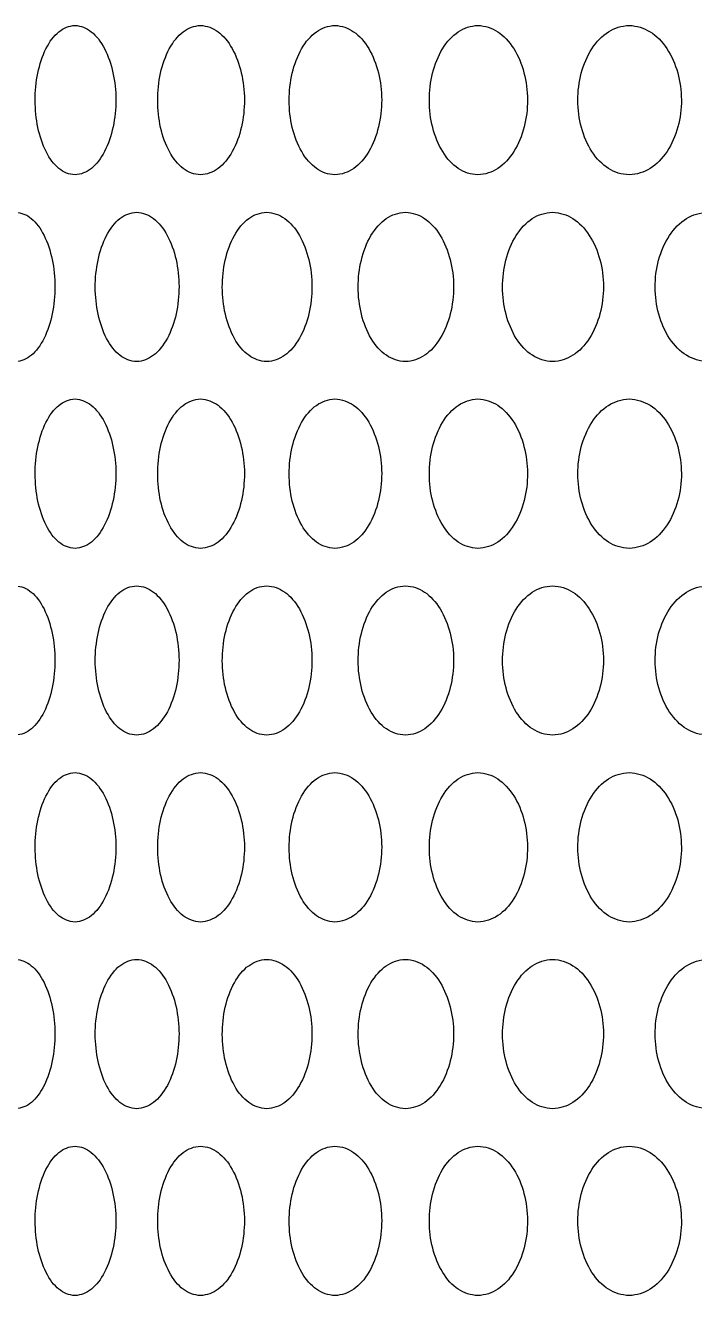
# Model space of a CAD drawing. Header units: millimetres. Extents: x 750 to 8479, y 2174 to 4333.
# Drawn here: x 1063.8 to 1099.6, y 2675.1 to 2743.1 of the extents above; entities that cross this region are included whole.
import ezdxf

# ---------------------------------------------------------------- set-up
doc = ezdxf.new("R2010")
doc.units = ezdxf.units.MM
doc.header["$LTSCALE"] = 153.67
doc.layers.add('02___PRT_ALL_AXES', color=7, linetype='CONTINUOUS')

msp = doc.modelspace()

# ---------------------------------------------------------------- linework, layer by layer
at = {"layer": '02___PRT_ALL_AXES', "color": 0, "linetype": 'Continuous'}
for points in [[(1066.48314, 2735.06591), (1066.16392, 2735.08775), (1065.5965, 2735.29974), (1064.88979, 2736.24269), (1064.44833, 2737.58256), (1064.3035, 2739.04925), (1064.44249, 2740.52312), (1064.88299, 2741.87762), (1065.5933, 2742.83075), (1066.16264, 2743.04428), (1066.48314, 2743.06591)], [(1066.48314, 2743.06591), (1066.80235, 2743.04407), (1067.37661, 2742.83209), (1068.10537, 2741.88914), (1068.56734, 2740.54927), (1068.71995, 2739.08257), (1068.57349, 2737.60871), (1068.11242, 2736.25421), (1067.37985, 2735.30107), (1066.80364, 2735.08754), (1066.48314, 2735.06591)], [(1073.20306, 2735.06591), (1072.86001, 2735.08775), (1072.24986, 2735.29974), (1071.48921, 2736.24269), (1071.0137, 2737.58256), (1070.85764, 2739.04925), (1071.0074, 2740.52312), (1071.48189, 2741.87762), (1072.24642, 2742.83075), (1072.85863, 2743.04428), (1073.20306, 2743.06591)], [(1073.20306, 2743.06591), (1073.54611, 2743.04407), (1074.16289, 2742.83209), (1074.94488, 2741.88914), (1075.44025, 2740.54927), (1075.60384, 2739.08257), (1075.44684, 2737.60871), (1074.95244, 2736.25421), (1074.16636, 2735.30107), (1073.54749, 2735.08754), (1073.20306, 2735.06591)], [(1080.39857, 2735.06591), (1080.03248, 2735.08775), (1079.38102, 2735.29974), (1078.5682, 2736.24269), (1078.05974, 2737.58256), (1077.89282, 2739.04925), (1078.053, 2740.52312), (1078.56038, 2741.87762), (1079.37735, 2742.83075), (1080.03101, 2743.04428), (1080.39857, 2743.06591)], [(1080.39857, 2743.06591), (1080.76465, 2743.04407), (1081.4225, 2742.83209), (1082.25591, 2741.88914), (1082.78353, 2740.54927), (1082.95772, 2739.08257), (1082.79055, 2737.60871), (1082.26397, 2736.25421), (1081.42621, 2735.30107), (1080.76612, 2735.08754), (1080.39857, 2735.06591)], [(1088.05289, 2735.06591), (1087.66462, 2735.08775), (1086.97337, 2735.29974), (1086.11028, 2736.24269), (1085.57005, 2737.58256), (1085.39265, 2739.04925), (1085.56289, 2740.52312), (1086.10196, 2741.87762), (1086.96948, 2742.83075), (1087.66306, 2743.04428), (1088.05289, 2743.06591)], [(1088.05289, 2743.06591), (1088.44116, 2743.04407), (1089.13855, 2742.83209), (1090.02144, 2741.88914), (1090.58007, 2740.54927), (1090.76446, 2739.08257), (1090.5875, 2737.60871), (1090.02998, 2736.25421), (1089.14248, 2735.30107), (1088.44272, 2735.08754), (1088.05289, 2735.06591)], [(1096.14821, 2735.06591), (1095.73866, 2735.08775), (1095.00922, 2735.29974), (1094.09787, 2736.24269), (1093.52714, 2737.58256), (1093.33968, 2739.04925), (1093.51958, 2740.52312), (1094.08909, 2741.87762), (1095.00512, 2742.83075), (1095.73702, 2743.04428), (1096.14821, 2743.06591)], [(1096.14821, 2743.06591), (1096.55776, 2743.04407), (1097.29307, 2742.83209), (1098.22337, 2741.88914), (1098.81173, 2740.54927), (1099.00588, 2739.08257), (1098.81955, 2737.60871), (1098.23237, 2736.25421), (1097.29722, 2735.30107), (1096.5594, 2735.08754), (1096.14821, 2735.06591)], [(1063.30645, 2733.06591), (1063.61347, 2733.04407), (1064.16596, 2732.83209), (1064.86745, 2731.88914), (1065.31231, 2730.54927), (1065.4593, 2729.08257), (1065.31824, 2727.60871), (1064.87424, 2726.25421), (1064.16908, 2725.30107), (1063.6147, 2725.08754), (1063.30645, 2725.06591)], [(1069.78265, 2725.06591), (1069.45142, 2725.08775), (1068.86246, 2725.29974), (1068.12857, 2726.24269), (1067.66995, 2727.58256), (1067.51946, 2729.04925), (1067.66387, 2730.52312), (1068.12151, 2731.87762), (1068.85914, 2732.83075), (1069.45009, 2733.04428), (1069.78265, 2733.06591)], [(1069.78265, 2733.06591), (1070.11388, 2733.04407), (1070.70957, 2732.83209), (1071.46516, 2731.88914), (1071.94397, 2730.54927), (1072.10211, 2729.08257), (1071.95034, 2727.60871), (1071.47247, 2726.25421), (1070.71293, 2725.30107), (1070.11521, 2725.08754), (1069.78265, 2725.06591)], [(1076.74239, 2725.06591), (1076.38772, 2725.08775), (1075.75672, 2725.29974), (1074.96977, 2726.24269), (1074.47764, 2727.58256), (1074.31609, 2729.04925), (1074.47111, 2730.52312), (1074.96219, 2731.87762), (1075.75317, 2732.83075), (1076.38629, 2733.04428), (1076.74239, 2733.06591)], [(1076.74239, 2733.06591), (1077.09706, 2733.04407), (1077.73456, 2732.83209), (1078.54249, 2731.88914), (1079.05413, 2730.54927), (1079.22307, 2729.08257), (1079.06094, 2727.60871), (1078.55031, 2726.25421), (1077.73815, 2725.30107), (1077.09849, 2725.08754), (1076.74239, 2725.06591)], [(1084.16946, 2725.06591), (1083.79218, 2725.08775), (1083.12062, 2725.29974), (1082.28243, 2726.24269), (1081.75793, 2727.58256), (1081.58572, 2729.04925), (1081.75098, 2730.52312), (1082.27435, 2731.87762), (1083.11684, 2732.83075), (1083.79066, 2733.04428), (1084.16946, 2733.06591)], [(1084.16946, 2733.06591), (1084.54675, 2733.04407), (1085.22457, 2732.83209), (1086.08297, 2731.88914), (1086.62625, 2730.54927), (1086.80559, 2729.08257), (1086.63348, 2727.60871), (1086.09127, 2726.25421), (1085.22839, 2725.30107), (1084.54827, 2725.08754), (1084.16946, 2725.06591)], [(1092.04658, 2725.06591), (1091.64756, 2725.08775), (1090.937, 2725.29974), (1090.04952, 2726.24269), (1089.49389, 2727.58256), (1089.3114, 2729.04925), (1089.48652, 2730.52312), (1090.04097, 2731.87762), (1090.933, 2732.83075), (1091.64595, 2733.04428), (1092.04658, 2733.06591)], [(1092.04658, 2733.06591), (1092.4456, 2733.04407), (1093.16217, 2732.83209), (1094.06902, 2731.88914), (1094.64269, 2730.54927), (1094.83201, 2729.08257), (1094.65032, 2727.60871), (1094.0778, 2726.25421), (1093.16621, 2725.30107), (1092.44721, 2725.08754), (1092.04658, 2725.06591)], [(1100.35539, 2725.06591), (1099.93556, 2725.08775), (1099.18766, 2725.29974), (1098.25296, 2726.24269), (1097.66748, 2727.58256), (1097.47514, 2729.04925), (1097.65971, 2730.52312), (1098.24396, 2731.87762), (1099.18345, 2732.83075), (1099.93387, 2733.04428), (1100.35539, 2733.06591)], [(1066.48314, 2715.06591), (1066.16392, 2715.08775), (1065.5965, 2715.29974), (1064.88979, 2716.24269), (1064.44833, 2717.58256), (1064.3035, 2719.04925), (1064.44249, 2720.52312), (1064.88299, 2721.87762), (1065.5933, 2722.83075), (1066.16264, 2723.04428), (1066.48314, 2723.06591)], [(1066.48314, 2723.06591), (1066.80235, 2723.04407), (1067.37661, 2722.83209), (1068.10537, 2721.88914), (1068.56734, 2720.54927), (1068.71995, 2719.08257), (1068.57349, 2717.60871), (1068.11242, 2716.25421), (1067.37985, 2715.30107), (1066.80364, 2715.08754), (1066.48314, 2715.06591)], [(1073.20306, 2715.06591), (1072.86001, 2715.08775), (1072.24986, 2715.29974), (1071.48921, 2716.24269), (1071.0137, 2717.58256), (1070.85764, 2719.04925), (1071.0074, 2720.52312), (1071.48189, 2721.87762), (1072.24642, 2722.83075), (1072.85863, 2723.04428), (1073.20306, 2723.06591)], [(1073.20306, 2723.06591), (1073.54611, 2723.04407), (1074.16289, 2722.83209), (1074.94488, 2721.88914), (1075.44025, 2720.54927), (1075.60384, 2719.08257), (1075.44684, 2717.60871), (1074.95244, 2716.25421), (1074.16636, 2715.30107), (1073.54749, 2715.08754), (1073.20306, 2715.06591)], [(1080.39857, 2715.06591), (1080.03248, 2715.08775), (1079.38102, 2715.29974), (1078.5682, 2716.24269), (1078.05974, 2717.58256), (1077.89282, 2719.04925), (1078.053, 2720.52312), (1078.56038, 2721.87762), (1079.37735, 2722.83075), (1080.03101, 2723.04428), (1080.39857, 2723.06591)], [(1080.39857, 2723.06591), (1080.76465, 2723.04407), (1081.4225, 2722.83209), (1082.25591, 2721.88914), (1082.78353, 2720.54927), (1082.95772, 2719.08257), (1082.79055, 2717.60871), (1082.26397, 2716.25421), (1081.42621, 2715.30107), (1080.76612, 2715.08754), (1080.39857, 2715.06591)], [(1088.05289, 2715.06591), (1087.66462, 2715.08775), (1086.97337, 2715.29974), (1086.11028, 2716.24269), (1085.57005, 2717.58256), (1085.39265, 2719.04925), (1085.56289, 2720.52312), (1086.10196, 2721.87762), (1086.96948, 2722.83075), (1087.66306, 2723.04428), (1088.05289, 2723.06591)], [(1088.05289, 2723.06591), (1088.44116, 2723.04407), (1089.13855, 2722.83209), (1090.02144, 2721.88914), (1090.58007, 2720.54927), (1090.76446, 2719.08257), (1090.5875, 2717.60871), (1090.02998, 2716.25421), (1089.14248, 2715.30107), (1088.44272, 2715.08754), (1088.05289, 2715.06591)], [(1096.14821, 2715.06591), (1095.73866, 2715.08775), (1095.00922, 2715.29974), (1094.09787, 2716.24269), (1093.52714, 2717.58256), (1093.33968, 2719.04925), (1093.51958, 2720.52312), (1094.08909, 2721.87762), (1095.00512, 2722.83075), (1095.73702, 2723.04428), (1096.14821, 2723.06591)], [(1096.14821, 2723.06591), (1096.55776, 2723.04407), (1097.29307, 2722.83209), (1098.22337, 2721.88914), (1098.81173, 2720.54927), (1099.00588, 2719.08257), (1098.81955, 2717.60871), (1098.23237, 2716.25421), (1097.29722, 2715.30107), (1096.5594, 2715.08754), (1096.14821, 2715.06591)], [(1063.30645, 2713.06591), (1063.61347, 2713.04407), (1064.16596, 2712.83209), (1064.86745, 2711.88914), (1065.31231, 2710.54927), (1065.4593, 2709.08257), (1065.31824, 2707.60871), (1064.87424, 2706.25421), (1064.16908, 2705.30107), (1063.6147, 2705.08754), (1063.30645, 2705.06591)], [(1069.78265, 2705.06591), (1069.45142, 2705.08775), (1068.86246, 2705.29974), (1068.12857, 2706.24269), (1067.66995, 2707.58256), (1067.51946, 2709.04925), (1067.66387, 2710.52312), (1068.12151, 2711.87762), (1068.85914, 2712.83075), (1069.45009, 2713.04428), (1069.78265, 2713.06591)], [(1069.78265, 2713.06591), (1070.11388, 2713.04407), (1070.70957, 2712.83209), (1071.46516, 2711.88914), (1071.94397, 2710.54927), (1072.10211, 2709.08257), (1071.95034, 2707.60871), (1071.47247, 2706.25421), (1070.71293, 2705.30107), (1070.11521, 2705.08754), (1069.78265, 2705.06591)], [(1076.74239, 2705.06591), (1076.38772, 2705.08775), (1075.75672, 2705.29974), (1074.96977, 2706.24269), (1074.47764, 2707.58256), (1074.31609, 2709.04925), (1074.47111, 2710.52312), (1074.96219, 2711.87762), (1075.75317, 2712.83075), (1076.38629, 2713.04428), (1076.74239, 2713.06591)], [(1076.74239, 2713.06591), (1077.09706, 2713.04407), (1077.73456, 2712.83209), (1078.54249, 2711.88914), (1079.05413, 2710.54927), (1079.22307, 2709.08257), (1079.06094, 2707.60871), (1078.55031, 2706.25421), (1077.73815, 2705.30107), (1077.09849, 2705.08754), (1076.74239, 2705.06591)], [(1084.16946, 2705.06591), (1083.79218, 2705.08775), (1083.12062, 2705.29974), (1082.28243, 2706.24269), (1081.75793, 2707.58256), (1081.58572, 2709.04925), (1081.75098, 2710.52312), (1082.27435, 2711.87762), (1083.11684, 2712.83075), (1083.79066, 2713.04428), (1084.16946, 2713.06591)], [(1084.16946, 2713.06591), (1084.54675, 2713.04407), (1085.22457, 2712.83209), (1086.08297, 2711.88914), (1086.62625, 2710.54927), (1086.80559, 2709.08257), (1086.63348, 2707.60871), (1086.09127, 2706.25421), (1085.22839, 2705.30107), (1084.54827, 2705.08754), (1084.16946, 2705.06591)], [(1092.04658, 2705.06591), (1091.64756, 2705.08775), (1090.937, 2705.29974), (1090.04952, 2706.24269), (1089.49389, 2707.58256), (1089.3114, 2709.04925), (1089.48652, 2710.52312), (1090.04097, 2711.87762), (1090.933, 2712.83075), (1091.64595, 2713.04428), (1092.04658, 2713.06591)], [(1092.04658, 2713.06591), (1092.4456, 2713.04407), (1093.16217, 2712.83209), (1094.06902, 2711.88914), (1094.64269, 2710.54927), (1094.83201, 2709.08257), (1094.65032, 2707.60871), (1094.0778, 2706.25421), (1093.16621, 2705.30107), (1092.44721, 2705.08754), (1092.04658, 2705.06591)], [(1100.35539, 2705.06591), (1099.93556, 2705.08775), (1099.18766, 2705.29974), (1098.25296, 2706.24269), (1097.66748, 2707.58256), (1097.47514, 2709.04925), (1097.65971, 2710.52312), (1098.24396, 2711.87762), (1099.18345, 2712.83075), (1099.93387, 2713.04428), (1100.35539, 2713.06591)], [(1066.48314, 2695.06591), (1066.16392, 2695.08775), (1065.5965, 2695.29974), (1064.88979, 2696.24269), (1064.44833, 2697.58256), (1064.3035, 2699.04925), (1064.44249, 2700.52312), (1064.88299, 2701.87762), (1065.5933, 2702.83075), (1066.16264, 2703.04428), (1066.48314, 2703.06591)], [(1066.48314, 2703.06591), (1066.80235, 2703.04407), (1067.37661, 2702.83209), (1068.10537, 2701.88914), (1068.56734, 2700.54927), (1068.71995, 2699.08257), (1068.57349, 2697.60871), (1068.11242, 2696.25421), (1067.37985, 2695.30107), (1066.80364, 2695.08754), (1066.48314, 2695.06591)], [(1073.20306, 2695.06591), (1072.86001, 2695.08775), (1072.24986, 2695.29974), (1071.48921, 2696.24269), (1071.0137, 2697.58256), (1070.85764, 2699.04925), (1071.0074, 2700.52312), (1071.48189, 2701.87762), (1072.24642, 2702.83075), (1072.85863, 2703.04428), (1073.20306, 2703.06591)], [(1073.20306, 2703.06591), (1073.54611, 2703.04407), (1074.16289, 2702.83209), (1074.94488, 2701.88914), (1075.44025, 2700.54927), (1075.60384, 2699.08257), (1075.44684, 2697.60871), (1074.95244, 2696.25421), (1074.16636, 2695.30107), (1073.54749, 2695.08754), (1073.20306, 2695.06591)], [(1080.39857, 2695.06591), (1080.03248, 2695.08775), (1079.38102, 2695.29974), (1078.5682, 2696.24269), (1078.05974, 2697.58256), (1077.89282, 2699.04925), (1078.053, 2700.52312), (1078.56038, 2701.87762), (1079.37735, 2702.83075), (1080.03101, 2703.04428), (1080.39857, 2703.06591)], [(1080.39857, 2703.06591), (1080.76465, 2703.04407), (1081.4225, 2702.83209), (1082.25591, 2701.88914), (1082.78353, 2700.54927), (1082.95772, 2699.08257), (1082.79055, 2697.60871), (1082.26397, 2696.25421), (1081.42621, 2695.30107), (1080.76612, 2695.08754), (1080.39857, 2695.06591)], [(1088.05289, 2695.06591), (1087.66462, 2695.08775), (1086.97337, 2695.29974), (1086.11028, 2696.24269), (1085.57005, 2697.58256), (1085.39265, 2699.04925), (1085.56289, 2700.52312), (1086.10196, 2701.87762), (1086.96948, 2702.83075), (1087.66306, 2703.04428), (1088.05289, 2703.06591)], [(1088.05289, 2703.06591), (1088.44116, 2703.04407), (1089.13855, 2702.83209), (1090.02144, 2701.88914), (1090.58007, 2700.54927), (1090.76446, 2699.08257), (1090.5875, 2697.60871), (1090.02998, 2696.25421), (1089.14248, 2695.30107), (1088.44272, 2695.08754), (1088.05289, 2695.06591)], [(1096.14821, 2695.06591), (1095.73866, 2695.08775), (1095.00922, 2695.29974), (1094.09787, 2696.24269), (1093.52714, 2697.58256), (1093.33968, 2699.04925), (1093.51958, 2700.52312), (1094.08909, 2701.87762), (1095.00512, 2702.83075), (1095.73702, 2703.04428), (1096.14821, 2703.06591)], [(1096.14821, 2703.06591), (1096.55776, 2703.04407), (1097.29307, 2702.83209), (1098.22337, 2701.88914), (1098.81173, 2700.54927), (1099.00588, 2699.08257), (1098.81955, 2697.60871), (1098.23237, 2696.25421), (1097.29722, 2695.30107), (1096.5594, 2695.08754), (1096.14821, 2695.06591)], [(1063.30645, 2693.06591), (1063.61347, 2693.04407), (1064.16596, 2692.83209), (1064.86745, 2691.88914), (1065.31231, 2690.54927), (1065.4593, 2689.08257), (1065.31824, 2687.60871), (1064.87424, 2686.25421), (1064.16908, 2685.30107), (1063.6147, 2685.08754), (1063.30645, 2685.06591)], [(1069.78265, 2685.06591), (1069.45142, 2685.08775), (1068.86246, 2685.29974), (1068.12857, 2686.24269), (1067.66995, 2687.58256), (1067.51946, 2689.04925), (1067.66387, 2690.52312), (1068.12151, 2691.87762), (1068.85914, 2692.83075), (1069.45009, 2693.04428), (1069.78265, 2693.06591)], [(1069.78265, 2693.06591), (1070.11388, 2693.04407), (1070.70957, 2692.83209), (1071.46516, 2691.88914), (1071.94397, 2690.54927), (1072.10211, 2689.08257), (1071.95034, 2687.60871), (1071.47247, 2686.25421), (1070.71293, 2685.30107), (1070.11521, 2685.08754), (1069.78265, 2685.06591)], [(1076.74239, 2685.06591), (1076.38772, 2685.08775), (1075.75672, 2685.29974), (1074.96977, 2686.24269), (1074.47764, 2687.58256), (1074.31609, 2689.04925), (1074.47111, 2690.52312), (1074.96219, 2691.87762), (1075.75317, 2692.83075), (1076.38629, 2693.04428), (1076.74239, 2693.06591)], [(1076.74239, 2693.06591), (1077.09706, 2693.04407), (1077.73456, 2692.83209), (1078.54249, 2691.88914), (1079.05413, 2690.54927), (1079.22307, 2689.08257), (1079.06094, 2687.60871), (1078.55031, 2686.25421), (1077.73815, 2685.30107), (1077.09849, 2685.08754), (1076.74239, 2685.06591)], [(1084.16946, 2685.06591), (1083.79218, 2685.08775), (1083.12062, 2685.29974), (1082.28243, 2686.24269), (1081.75793, 2687.58256), (1081.58572, 2689.04925), (1081.75098, 2690.52312), (1082.27435, 2691.87762), (1083.11684, 2692.83075), (1083.79066, 2693.04428), (1084.16946, 2693.06591)], [(1084.16946, 2693.06591), (1084.54675, 2693.04407), (1085.22457, 2692.83209), (1086.08297, 2691.88914), (1086.62625, 2690.54927), (1086.80559, 2689.08257), (1086.63348, 2687.60871), (1086.09127, 2686.25421), (1085.22839, 2685.30107), (1084.54827, 2685.08754), (1084.16946, 2685.06591)], [(1092.04658, 2685.06591), (1091.64756, 2685.08775), (1090.937, 2685.29974), (1090.04952, 2686.24269), (1089.49389, 2687.58256), (1089.3114, 2689.04925), (1089.48652, 2690.52312), (1090.04097, 2691.87762), (1090.933, 2692.83075), (1091.64595, 2693.04428), (1092.04658, 2693.06591)], [(1092.04658, 2693.06591), (1092.4456, 2693.04407), (1093.16217, 2692.83209), (1094.06902, 2691.88914), (1094.64269, 2690.54927), (1094.83201, 2689.08257), (1094.65032, 2687.60871), (1094.0778, 2686.25421), (1093.16621, 2685.30107), (1092.44721, 2685.08754), (1092.04658, 2685.06591)], [(1100.35539, 2685.06591), (1099.93556, 2685.08775), (1099.18766, 2685.29974), (1098.25296, 2686.24269), (1097.66748, 2687.58256), (1097.47514, 2689.04925), (1097.65971, 2690.52312), (1098.24396, 2691.87762), (1099.18345, 2692.83075), (1099.93387, 2693.04428), (1100.35539, 2693.06591)], [(1066.48314, 2675.06591), (1066.16392, 2675.08775), (1065.5965, 2675.29974), (1064.88979, 2676.24269), (1064.44833, 2677.58256), (1064.3035, 2679.04925), (1064.44249, 2680.52312), (1064.88299, 2681.87762), (1065.5933, 2682.83075), (1066.16264, 2683.04428), (1066.48314, 2683.06591)], [(1066.48314, 2683.06591), (1066.80235, 2683.04407), (1067.37661, 2682.83209), (1068.10537, 2681.88914), (1068.56734, 2680.54927), (1068.71995, 2679.08257), (1068.57349, 2677.60871), (1068.11242, 2676.25421), (1067.37985, 2675.30107), (1066.80364, 2675.08754), (1066.48314, 2675.06591)], [(1073.20306, 2675.06591), (1072.86001, 2675.08775), (1072.24986, 2675.29974), (1071.48921, 2676.24269), (1071.0137, 2677.58256), (1070.85764, 2679.04925), (1071.0074, 2680.52312), (1071.48189, 2681.87762), (1072.24642, 2682.83075), (1072.85863, 2683.04428), (1073.20306, 2683.06591)], [(1073.20306, 2683.06591), (1073.54611, 2683.04407), (1074.16289, 2682.83209), (1074.94488, 2681.88914), (1075.44025, 2680.54927), (1075.60384, 2679.08257), (1075.44684, 2677.60871), (1074.95244, 2676.25421), (1074.16636, 2675.30107), (1073.54749, 2675.08754), (1073.20306, 2675.06591)], [(1080.39857, 2675.06591), (1080.03248, 2675.08775), (1079.38102, 2675.29974), (1078.5682, 2676.24269), (1078.05974, 2677.58256), (1077.89282, 2679.04925), (1078.053, 2680.52312), (1078.56038, 2681.87762), (1079.37735, 2682.83075), (1080.03101, 2683.04428), (1080.39857, 2683.06591)], [(1080.39857, 2683.06591), (1080.76465, 2683.04407), (1081.4225, 2682.83209), (1082.25591, 2681.88914), (1082.78353, 2680.54927), (1082.95772, 2679.08257), (1082.79055, 2677.60871), (1082.26397, 2676.25421), (1081.42621, 2675.30107), (1080.76612, 2675.08754), (1080.39857, 2675.06591)], [(1088.05289, 2675.06591), (1087.66462, 2675.08775), (1086.97337, 2675.29974), (1086.11028, 2676.24269), (1085.57005, 2677.58256), (1085.39265, 2679.04925), (1085.56289, 2680.52312), (1086.10196, 2681.87762), (1086.96948, 2682.83075), (1087.66306, 2683.04428), (1088.05289, 2683.06591)], [(1088.05289, 2683.06591), (1088.44116, 2683.04407), (1089.13855, 2682.83209), (1090.02144, 2681.88914), (1090.58007, 2680.54927), (1090.76446, 2679.08257), (1090.5875, 2677.60871), (1090.02998, 2676.25421), (1089.14248, 2675.30107), (1088.44272, 2675.08754), (1088.05289, 2675.06591)], [(1096.14821, 2675.06591), (1095.73866, 2675.08775), (1095.00922, 2675.29974), (1094.09787, 2676.24269), (1093.52714, 2677.58256), (1093.33968, 2679.04925), (1093.51958, 2680.52312), (1094.08909, 2681.87762), (1095.00512, 2682.83075), (1095.73702, 2683.04428), (1096.14821, 2683.06591)], [(1096.14821, 2683.06591), (1096.55776, 2683.04407), (1097.29307, 2682.83209), (1098.22337, 2681.88914), (1098.81173, 2680.54927), (1099.00588, 2679.08257), (1098.81955, 2677.60871), (1098.23237, 2676.25421), (1097.29722, 2675.30107), (1096.5594, 2675.08754), (1096.14821, 2675.06591)]]:
    msp.add_open_spline(points, degree=3, dxfattribs=at)

doc.saveas('drawing.dxf')
